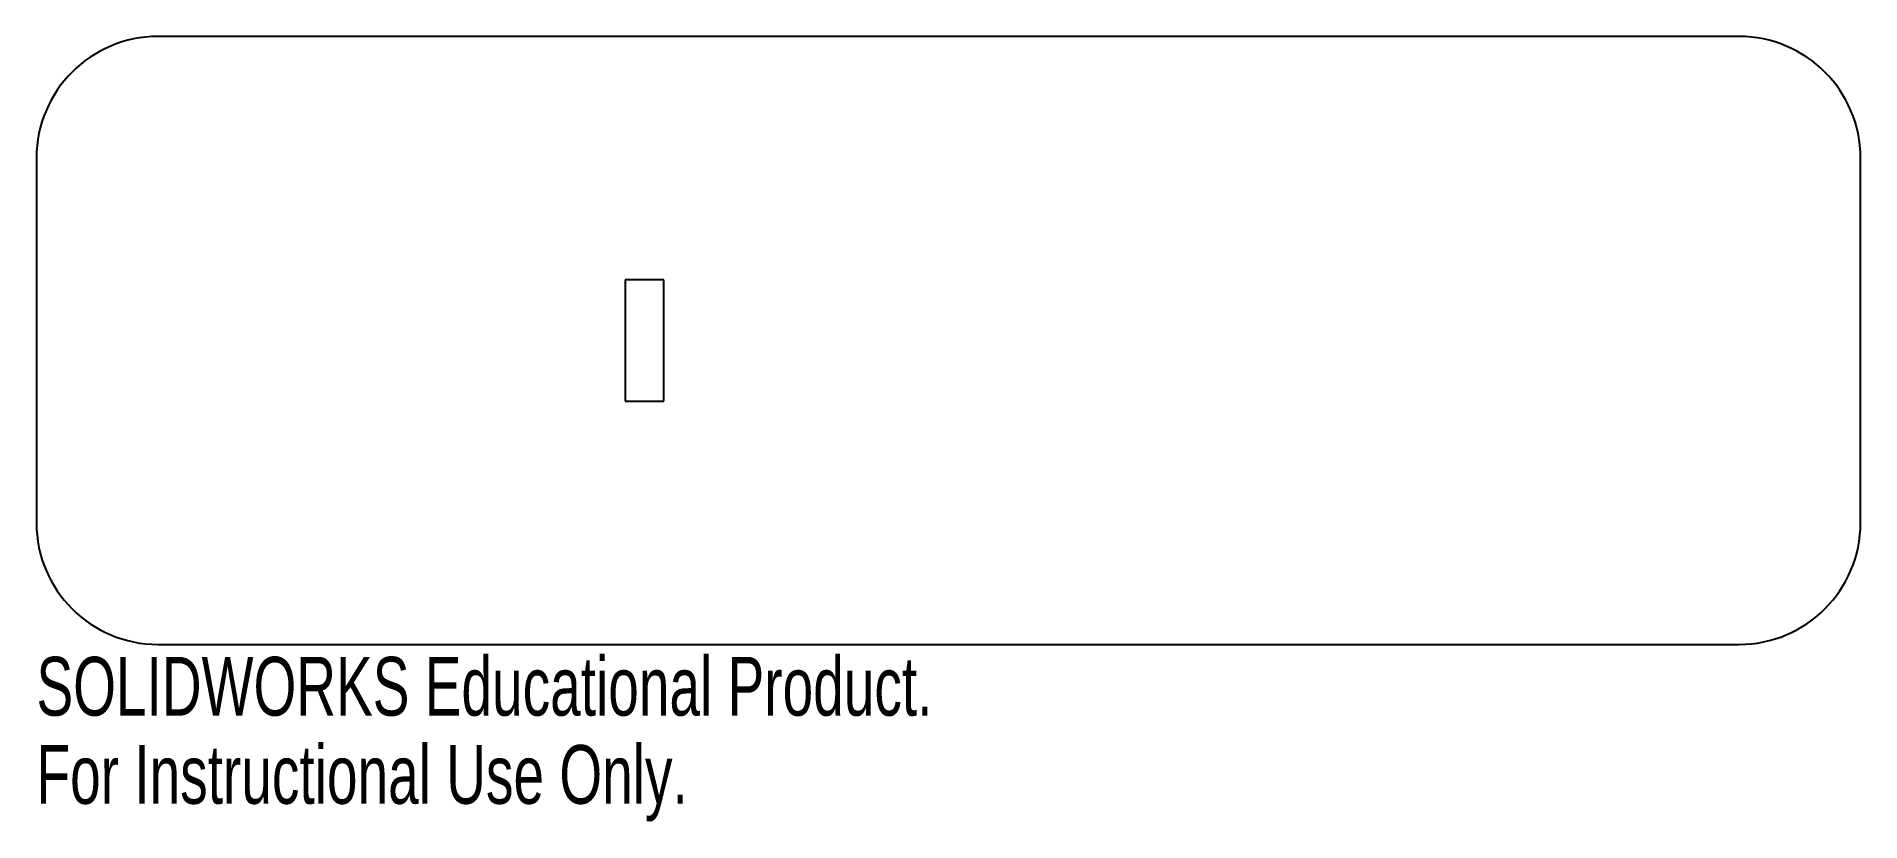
# Model space of a CAD drawing. Header units: millimetres. Extents: x -75 to 75, y -40 to 25.
import ezdxf

# ---------------------------------------------------------------- set-up
doc = ezdxf.new("R2010")
doc.units = ezdxf.units.MM
doc.styles.add('SLDTEXTSTYLE0', font='TXT', dxfattribs={"width": 0.7})

msp = doc.modelspace()

# ---------------------------------------------------------------- linework, layer by layer
at = {"color": 7, "linetype": 'Continuous', "lineweight": 25}
for p, q in [((65, 25), (-65, 25)), ((-75, 15), (-75, -15)), ((75, -15), (75, 15)), ((-23.4, 5), (-26.6, 5)), ((-26.6, 5), (-26.6, -5)), ((-23.4, -5), (-23.4, 5)), ((-26.6, -5), (-23.4, -5)), ((-65, -25), (65, -25))]:
    msp.add_line(p, q, dxfattribs=at)
for centre, start, end in [((-65, 15), 90, 180), ((65, 15), 0, 90), ((-65, -15), 180, 270), ((65, -15), 270, 0)]:
    msp.add_arc(centre, 10, start, end, dxfattribs=at)

# ---------------------------------------------------------------- texts
at = {"color": 7, "linetype": 'Continuous', "char_height": 4.8336, "attachment_point": 1, "style": 'SLDTEXTSTYLE0'}
for s, insert in [('SOLIDWORKS Educational Product.', (-75, -26.02)), ('For Instructional Use Only.', (-75, -33.27))]:
    msp.add_mtext(s, dxfattribs=dict(at, insert=insert))

doc.saveas('drawing.dxf')
